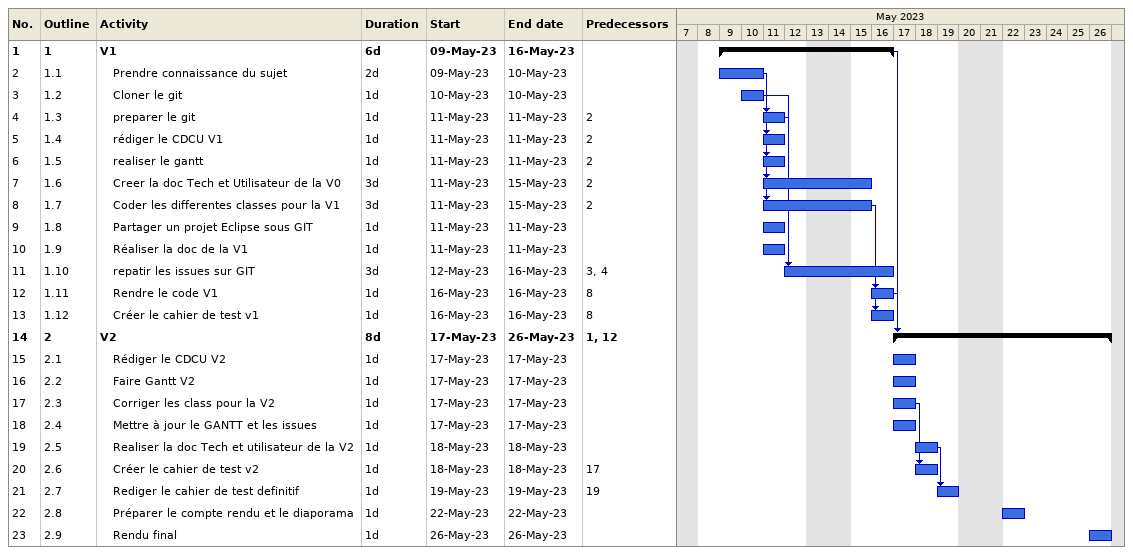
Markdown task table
| ID | WBS | Task | Duration | Start | Finish | Predecessors |
|---|---|---|---|---|---|---|
| 1 | 1 | **V1** | 6d | 2023-05-09 | 2023-05-16 |  |
| 2 | 1.1 | Prendre connaissance du sujet | 2d | 2023-05-09 | 2023-05-10 |  |
| 3 | 1.2 | Cloner le git | 1d | 2023-05-10 | 2023-05-10 |  |
| 4 | 1.3 | preparer le git | 1d | 2023-05-11 | 2023-05-11 | 2 |
| 5 | 1.4 | rédiger le CDCU V1 | 1d | 2023-05-11 | 2023-05-11 | 2 |
| 6 | 1.5 | realiser le gantt | 1d | 2023-05-11 | 2023-05-11 | 2 |
| 7 | 1.6 | Creer la doc Tech et Utilisateur de la V0 | 3d | 2023-05-11 | 2023-05-15 | 2 |
| 8 | 1.7 | Coder les differentes classes pour la V1 | 3d | 2023-05-11 | 2023-05-15 | 2 |
| 9 | 1.8 | Partager un projet Eclipse sous GIT | 1d | 2023-05-11 | 2023-05-11 |  |
| 10 | 1.9 | Réaliser la doc de la V1 | 1d | 2023-05-11 | 2023-05-11 |  |
| 11 | 1.10 | repatir les issues sur GIT | 3d | 2023-05-12 | 2023-05-16 | 3, 4 |
| 12 | 1.11 | Rendre le code V1 | 1d | 2023-05-16 | 2023-05-16 | 8 |
| 13 | 1.12 | Créer le cahier de test v1 | 1d | 2023-05-16 | 2023-05-16 | 8 |
| 14 | 2 | **V2** | 8d | 2023-05-17 | 2023-05-26 | 1, 12 |
| 15 | 2.1 | Rédiger le CDCU V2 | 1d | 2023-05-17 | 2023-05-17 |  |
| 16 | 2.2 | Faire Gantt V2 | 1d | 2023-05-17 | 2023-05-17 |  |
| 17 | 2.3 | Corriger les class pour la V2 | 1d | 2023-05-17 | 2023-05-17 |  |
| 18 | 2.4 | Mettre à jour le GANTT et les issues | 1d | 2023-05-17 | 2023-05-17 |  |
| 19 | 2.5 | Realiser la doc Tech et utilisateur de la V2 | 1d | 2023-05-18 | 2023-05-18 |  |
| 20 | 2.6 | Créer le cahier de test v2 | 1d | 2023-05-18 | 2023-05-18 | 17 |
| 21 | 2.7 | Rediger le cahier de test definitif | 1d | 2023-05-19 | 2023-05-19 | 19 |
| 22 | 2.8 | Préparer le compte rendu et le diaporama | 1d | 2023-05-22 | 2023-05-22 |  |
| 23 | 2.9 | Rendu final | 1d | 2023-05-26 | 2023-05-26 |  |
